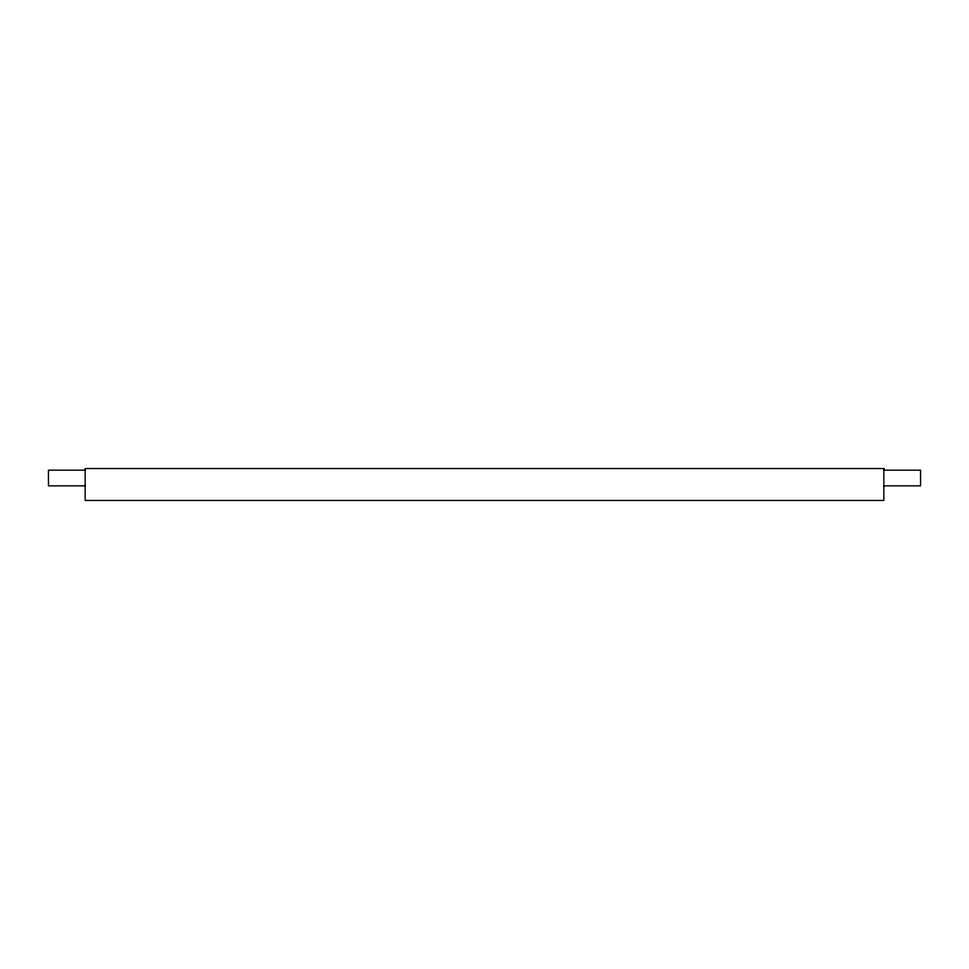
<?xml version="1.0" encoding="UTF-8"?>
<svg xmlns="http://www.w3.org/2000/svg" width="969" height="969" viewBox="0 0 969 969"><rect width="100%" height="100%" fill="white"/><g stroke="black" fill="none" stroke-linecap="round" stroke-linejoin="round"><path stroke-width="1.45" d="M85.151 470.183L48.45 470.183L48.45 485.844L85.151 485.844M883.849 470.183L920.55 470.183L920.55 485.844L883.849 485.844M883.849 468.536L85.151 468.536L85.151 500.464L883.849 500.464L883.849 468.536"/></g></svg>
